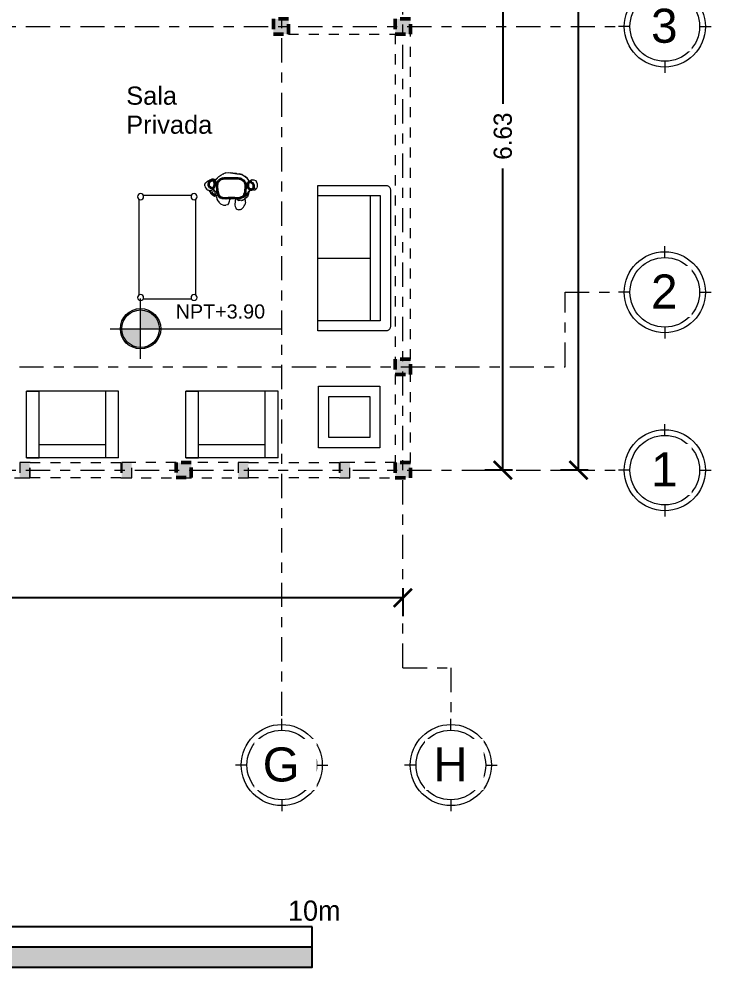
# Model space of a CAD drawing. Header units: millimetres. Extents: x -9559 to 23034, y -7226 to 22400.
# Drawn here: x 331.59 to 338.45, y 34.8 to 44.2 of the extents above; entities that cross this region are included whole.
import ezdxf

# ---------------------------------------------------------------- set-up
doc = ezdxf.new("R2010")
doc.units = ezdxf.units.MM
doc.header["$LTSCALE"] = 0.02
doc.linetypes.add('ACAD_ISO10W100', pattern=[18, 12, -3, 0, -3])
doc.linetypes.add('DASHED2', pattern=[0.375, 0.25, -0.125])
for name, color, linetype, lineweight in [('A-ANNO-DIMS', 251, 'Continuous', 9), ('A-GENM', 255, 'Continuous', 5), ('A-Mueble cocina 2', 255, 'Continuous', 9), ('A-Mueble cocina 4- Habitaciones', 9, 'Continuous', 9), ('G-ANNO-DIMS', 252, 'Continuous', 15), ('G-IMPT', 8, 'Continuous', 9), ('S-GRID', 253, 'ACAD_ISO10W100', 5), ('S-GRID-IDEN', 253, 'Continuous', 9)]:
    doc.layers.add(name, color=color, linetype=linetype, lineweight=lineweight)
doc.layers.add('IH-PLANO BASE', color=250, linetype='DASHED2', lineweight=5, transparency=0.55)
doc.styles.add('Arial_3', font='arial.ttf', dxfattribs={"height": 0.18})
doc.styles.add('Arial_4', font='arial.ttf', dxfattribs={"height": 0.105})
doc.styles.add('Arial_6', font='arial.ttf', dxfattribs={"height": 0.3375})
doc.styles.add('ROMANS', font='', dxfattribs={"width": 0.8})
doc.styles.get("Standard").update_dxf_attribs({"font": 'GOTHIC.TTF'})
doc.styles.get('ROMANS').set_extended_font_data('VNI-Avo')
doc.dimstyles.get("Standard").update_dxf_attribs({"dimtxt": 0.18, "dimasz": 0.18, "dimexe": 0.18, "dimexo": 0.0625, "dimgap": 0.09, "dimtad": 0, "dimzin": 3, "dimdsep": 46, "dimtxsty": 'Standard', "dimblk": 'ARCHTICK', "dimcen": 0.09, "dimadec": 0, "dimazin": 0, "dimtfac": 1, "dimtofl": 0, "dimtmove": 0, "dimatfit": 3, "dimldrblk": 'ARCHTICK', "dimfxl": 1, "dimtolj": 1, "dimtzin": 0, "dimarcsym": 0})

# ---------------------------------------------------------------- blocks, each defined once
blk = doc.blocks.new('Mesa-Café - 0610 x 0610 x 0610 mm-147556-Nivel 2')
at = {"layer": 'A-Mueble cocina 4- Habitaciones'}
for p, q in [((-0.2867, -0.2098), (-0.2867, 0.4002)), ((-0.2867, 0.4002), (0.3233, 0.4002)), ((0.3233, 0.4002), (0.3233, -0.2098)), ((-0.1851, -0.1082), (-0.1851, 0.2986)), ((-0.1851, 0.2986), (0.2217, 0.2986)), ((0.2217, 0.2986), (0.2217, -0.1082)), ((0.2217, -0.1082), (-0.1851, -0.1082)), ((0.3233, -0.2098), (-0.2867, -0.2098))]:
    blk.add_line(p, q, dxfattribs=at)
blk = doc.blocks.new('Silla-Corbu - Silla-Corbu-147546-Nivel 2')
at = {"layer": 'A-Mueble cocina 4- Habitaciones'}
for p, q in [((0.1162, 0.797), (0.1162, 0.1366)), ((0.1162, 0.797), (0.2432, 0.797)), ((0.1162, 0.797), (0.1162, 0.1366)), ((0.1162, 0.797), (1.0306, 0.797)), ((0.2432, 0.797), (0.2432, 0.67)), ((0.2432, 0.797), (0.9036, 0.797)), ((0.2432, 0.797), (0.2432, 0.1366)), ((0.9036, 0.797), (0.9036, 0.67)), ((0.9036, 0.797), (0.9036, 0.1366)), ((1.0306, 0.797), (0.9036, 0.797)), ((1.0306, 0.797), (1.0306, 0.1366)), ((1.0306, 0.797), (1.0306, 0.1366)), ((0.2432, 0.67), (0.9036, 0.67)), ((0.1162, 0.1366), (0.2432, 0.1366)), ((0.1162, 0.1366), (1.0306, 0.1366)), ((1.0306, 0.1366), (0.9036, 0.1366))]:
    blk.add_line(p, q, dxfattribs=at)
blk = doc.blocks.new('Mesa - Cristal y estructura tubular - Mesa - Cristal y estructura tubular-147558-Nivel 2')
at = {"layer": 'A-Mueble cocina 4- Habitaciones'}
for p, q in [((-0.4587, 0.3191), (0.4893, 0.3191)), ((-0.4997, -0.1999), (-0.4997, 0.2781)), ((0.5303, 0.2781), (0.5303, -0.1999)), ((0.4893, -0.2409), (-0.4587, -0.2409))]:
    blk.add_line(p, q, dxfattribs=at)
for centre, start, end in [((-0.4847, 0.3041), 360, 180), ((-0.4847, 0.3041), 180, 360), ((0.5153, 0.3041), 0, 180), ((0.5153, 0.3041), 180, 360), ((-0.4847, -0.2259), 0, 180), ((-0.4847, -0.2259), 180, 0), ((0.5153, -0.2259), 0, 180), ((0.5153, -0.2259), 180, 360)]:
    blk.add_arc(centre, 0.03, start, end, dxfattribs=at)
blk = doc.blocks.new('Female Figure 2 - 01skin_DXF-324356-Nivel 2')
at = {"layer": 'G-IMPT'}
for p, q in [((0.1914, -0.7645), (0.1913, -0.7652)), ((0.1914, -0.7645), (0.1931, -0.7621)), ((0.1939, -0.7612), (0.1931, -0.7621)), ((0.1939, -0.7612), (0.1962, -0.7611)), ((0.1975, -0.7612), (0.1962, -0.7611)), ((0.1987, -0.762), (0.1975, -0.7612)), ((0.1987, -0.762), (0.1981, -0.7616)), ((0.1998, -0.7624), (0.1981, -0.7616)), ((0.1987, -0.7622), (0.199, -0.7625)), ((-0.2264, -0.8685), (-0.2205, -0.8776)), ((-0.2262, -0.8682), (-0.2242, -0.8712)), ((-0.2258, -0.8692), (-0.2237, -0.873)), ((-0.2183, -0.881), (-0.2242, -0.8712)), ((-0.2237, -0.873), (-0.2201, -0.8787)), ((-0.2183, -0.881), (-0.2205, -0.8776)), ((-0.2199, -0.8707), (-0.2202, -0.8697)), ((-0.2199, -0.8707), (-0.2201, -0.8697)), ((-0.2201, -0.8787), (-0.2163, -0.8846)), ((-0.2163, -0.8846), (-0.2116, -0.8943)), ((-0.2085, -0.8842), (-0.2138, -0.8826)), ((-0.2138, -0.8826), (-0.2131, -0.883)), ((-0.2085, -0.8842), (-0.2131, -0.883)), ((-0.2116, -0.8943), (-0.2105, -0.8957)), ((-0.2059, -0.9006), (-0.2105, -0.8957)), ((-0.2071, -0.8838), (-0.2103, -0.8832)), ((-0.2103, -0.8832), (-0.2089, -0.8835)), ((-0.1999, -0.8939), (-0.2067, -0.8911)), ((-0.2067, -0.8911), (-0.2034, -0.8924)), ((-0.2042, -0.8842), (-0.2066, -0.8838)), ((-0.2036, -0.9029), (-0.2059, -0.9006)), ((-0.2036, -0.9029), (-0.1993, -0.9046)), ((-0.1998, -0.9057), (-0.2033, -0.9015)), ((-0.2024, -0.9027), (-0.2033, -0.9015)), ((-0.2024, -0.9027), (-0.2014, -0.9046)), ((-0.201, -0.9045), (-0.2023, -0.9033)), ((-0.2023, -0.9033), (-0.1993, -0.9046)), ((-0.2014, -0.9046), (-0.2004, -0.9067)), ((-0.1998, -0.9057), (-0.201, -0.9045)), ((-0.2004, -0.9067), (-0.1998, -0.9078)), ((-0.1999, -0.8939), (-0.1957, -0.893)), ((-0.1999, -0.8939), (-0.1986, -0.8942)), ((-0.1999, -0.8939), (-0.1949, -0.8956)), ((-0.1954, -0.9125), (-0.1998, -0.9078)), ((-0.1986, -0.8942), (-0.1957, -0.893)), ((-0.194, -0.9132), (-0.1954, -0.9125)), ((-0.1949, -0.8956), (-0.1885, -0.8977)), ((-0.194, -0.9132), (-0.1923, -0.9141)), ((-0.1915, -0.8967), (-0.1926, -0.9017)), ((-0.1915, -0.8967), (-0.1926, -0.9017)), ((-0.1897, -0.915), (-0.1923, -0.9141)), ((-0.1902, -0.8866), (-0.1909, -0.8785)), ((-0.1901, -0.8866), (-0.1909, -0.8785)), ((-0.1858, -0.9171), (-0.1897, -0.915)), ((-0.189, -0.8567), (-0.1847, -0.862)), ((-0.1885, -0.8977), (-0.1847, -0.8991)), ((-0.1871, -0.9161), (-0.1883, -0.915)), ((-0.1847, -0.9181), (-0.1883, -0.915)), ((-0.1881, -0.8988), (-0.186, -0.8997)), ((-0.1881, -0.8988), (-0.1848, -0.9001)), ((-0.1877, -0.898), (-0.1857, -0.9005)), ((-0.1875, -0.8981), (-0.1857, -0.9005)), ((-0.1873, -0.8982), (-0.1857, -0.9005)), ((-0.1864, -0.9167), (-0.1871, -0.9161)), ((-0.187, -0.8993), (-0.186, -0.8997)), ((-0.1866, -0.9002), (-0.1854, -0.9017)), ((-0.1865, -0.9), (-0.1843, -0.9024)), ((-0.1838, -0.9188), (-0.1864, -0.9167)), ((-0.1858, -0.9008), (-0.1843, -0.9024)), ((-0.1847, -0.9181), (-0.1858, -0.9171)), ((-0.1854, -0.9017), (-0.1857, -0.9005)), ((-0.1848, -0.9001), (-0.1814, -0.9021)), ((-0.1825, -0.865), (-0.1847, -0.862)), ((-0.1847, -0.8991), (-0.1811, -0.9009)), ((-0.1838, -0.9188), (-0.1831, -0.9192)), ((-0.1831, -0.9192), (-0.1821, -0.9198)), ((-0.1821, -0.9198), (-0.1812, -0.9202)), ((-0.1784, -0.9061), (-0.1814, -0.9021)), ((-0.1814, -0.9021), (-0.1767, -0.9085)), ((-0.1814, -0.9021), (-0.1791, -0.9049)), ((-0.1812, -0.9202), (-0.1804, -0.9206)), ((-0.1811, -0.9009), (-0.1781, -0.9026)), ((-0.1804, -0.9206), (-0.1762, -0.9224)), ((-0.1794, -0.9059), (-0.1768, -0.9076)), ((-0.1794, -0.9059), (-0.1779, -0.907)), ((-0.1767, -0.9085), (-0.1791, -0.9049)), ((-0.1773, -0.9072), (-0.1786, -0.9066)), ((-0.1786, -0.9066), (-0.1768, -0.9076)), ((-0.1784, -0.9061), (-0.1767, -0.9085)), ((-0.1773, -0.916), (-0.1783, -0.9158)), ((-0.1781, -0.9026), (-0.1752, -0.9045)), ((-0.1779, -0.907), (-0.1761, -0.9094)), ((-0.1773, -0.9072), (-0.1752, -0.9082)), ((-0.1773, -0.916), (-0.1762, -0.9165)), ((-0.1767, -0.9085), (-0.1761, -0.9094)), ((-0.1762, -0.9224), (-0.1729, -0.9234)), ((-0.1752, -0.9045), (-0.1722, -0.907)), ((-0.1725, -0.9099), (-0.1752, -0.9082)), ((-0.1707, -0.924), (-0.1729, -0.9234)), ((-0.1725, -0.9099), (-0.1698, -0.912)), ((-0.1723, -0.8837), (-0.1715, -0.8848)), ((-0.1722, -0.907), (-0.1691, -0.9088)), ((-0.1698, -0.9238), (-0.1707, -0.924)), ((-0.1698, -0.912), (-0.167, -0.9152)), ((-0.1698, -0.9238), (-0.1687, -0.9232)), ((-0.1691, -0.9088), (-0.1667, -0.9108)), ((-0.1687, -0.9224), (-0.1667, -0.9205)), ((-0.1687, -0.9224), (-0.1681, -0.9214)), ((-0.1687, -0.9232), (-0.1681, -0.9214)), ((-0.1659, -0.9102), (-0.1671, -0.9091)), ((-0.1634, -0.9127), (-0.1671, -0.9091)), ((-0.167, -0.9152), (-0.1666, -0.9179)), ((-0.1648, -0.9117), (-0.1667, -0.9108)), ((-0.1667, -0.9205), (-0.1666, -0.9179)), ((-0.1624, -0.9132), (-0.1659, -0.9102)), ((-0.1649, -0.9112), (-0.1659, -0.9102)), ((-0.1659, -0.9102), (-0.1634, -0.9127)), ((-0.1624, -0.9132), (-0.1649, -0.9112)), ((-0.1613, -0.914), (-0.1649, -0.9112)), ((-0.1649, -0.9112), (-0.1634, -0.9125)), ((-0.1634, -0.9127), (-0.1648, -0.9117)), ((-0.1613, -0.914), (-0.1634, -0.9125)), ((-0.1634, -0.9125), (-0.1619, -0.9139)), ((-0.1634, -0.9125), (-0.16, -0.9146)), ((-0.1624, -0.9132), (-0.1634, -0.9127)), ((-0.1589, -0.9136), (-0.1634, -0.9127)), ((-0.1597, -0.9136), (-0.1634, -0.9127)), ((-0.1624, -0.9132), (-0.1613, -0.914)), ((-0.1619, -0.9139), (-0.16, -0.9159)), ((-0.1613, -0.914), (-0.16, -0.9146)), ((-0.16, -0.9159), (-0.1583, -0.9175)), ((-0.1589, -0.9136), (-0.1597, -0.9136)), ((-0.1583, -0.9175), (-0.1566, -0.9189)), ((-0.155, -0.92), (-0.1566, -0.9189)), ((-0.153, -0.9151), (-0.1555, -0.9179)), ((-0.1555, -0.9179), (-0.1554, -0.9177)), ((-0.1535, -0.9151), (-0.1526, -0.9148)), ((-0.1535, -0.9151), (-0.1526, -0.9148)), ((-0.1484, -0.9211), (-0.1512, -0.9214)), ((-0.1484, -0.9211), (-0.1507, -0.9213)), ((-0.1473, -0.9061), (-0.1456, -0.9077)), ((-0.1447, -0.9201), (-0.1453, -0.9204)), ((-0.1416, -0.9183), (-0.1447, -0.9201))]:
    blk.add_line(p, q, dxfattribs=at)
blk = doc.blocks.new('Female Figure 2 - Female Figure 2-324639-Nivel 2')
at = {"layer": 'A-GENM', "lineweight": 35}
for p, q in [((-0.0774, 0.0939), (-0.0694, 0.0952)), ((-0.0694, 0.0952), (-0.0517, 0.0976)), ((-0.0517, 0.0976), (-0.0367, 0.0969)), ((-0.0367, 0.0969), (-0.0274, 0.0968)), ((-0.0274, 0.0968), (-0.0185, 0.0977)), ((-0.0185, 0.0977), (-0.006, 0.097)), ((-0.006, 0.097), (0.0061, 0.0965)), ((0.0061, 0.0965), (0.0095, 0.0953)), ((0.0095, 0.0953), (0.0132, 0.0956)), ((0.0132, 0.0956), (0.0258, 0.0955)), ((0.0258, 0.0955), (0.0428, 0.0969)), ((0.0428, 0.0969), (0.0452, 0.0971)), ((0.0452, 0.0971), (0.0477, 0.0971)), ((0.0477, 0.0971), (0.0677, 0.097)), ((0.0677, 0.097), (0.0712, 0.0963)), ((0.0712, 0.0963), (0.0893, 0.0931)), ((-0.2154, 0.0311), (-0.2152, 0.0381)), ((-0.2142, 0.0255), (-0.2154, 0.0311)), ((-0.2152, 0.0381), (-0.2145, 0.0429)), ((-0.2145, 0.0429), (-0.2127, 0.0477)), ((-0.2136, 0.0206), (-0.2142, 0.0255)), ((-0.2122, 0.0162), (-0.2136, 0.0206)), ((-0.2127, 0.0477), (-0.2107, 0.0547)), ((-0.2102, 0.0121), (-0.2122, 0.0162)), ((-0.2107, 0.0547), (-0.2068, 0.061)), ((-0.208, 0.0097), (-0.2102, 0.0121)), ((-0.2054, 0.0055), (-0.208, 0.0097)), ((-0.2068, 0.061), (-0.2034, 0.0658)), ((-0.2021, 0.0016), (-0.2054, 0.0055)), ((-0.2034, 0.0658), (-0.1972, 0.0708)), ((-0.2004, 0.0003), (-0.2021, 0.0016)), ((-0.1988, -0.0003), (-0.2004, 0.0003)), ((-0.1972, 0.0708), (-0.1933, 0.0741)), ((-0.1933, 0.0741), (-0.1898, 0.0754)), ((-0.1898, 0.0754), (-0.1819, 0.0776)), ((-0.1817, 0.0775), (-0.1721, 0.0761)), ((-0.168, 0.0053), (-0.1731, -0.0017)), ((-0.1721, 0.0761), (-0.17, 0.0748)), ((-0.17, 0.0748), (-0.1644, 0.0665)), ((-0.1619, 0.0174), (-0.1679, 0.0055)), ((-0.1644, 0.0665), (-0.1625, 0.065)), ((-0.1625, 0.065), (-0.162, 0.0639)), ((-0.162, 0.0639), (-0.1618, 0.0602)), ((-0.1591, 0.0282), (-0.1619, 0.0174)), ((-0.1618, 0.0602), (-0.1585, 0.0491)), ((-0.1585, 0.0326), (-0.1591, 0.0282)), ((-0.1585, 0.0491), (-0.1584, 0.0384)), ((-0.1584, 0.0384), (-0.1585, 0.0326)), ((-0.1327, 0.0082), (-0.1324, 0.0134)), ((-0.1324, 0.0029), (-0.1327, 0.0082)), ((-0.1326, 0.0285), (-0.1306, 0.0403)), ((-0.1324, 0.0134), (-0.1326, 0.0285)), ((-0.1302, -0.0165), (-0.1324, 0.0029)), ((-0.1306, 0.0403), (-0.1292, 0.0455)), ((-0.1292, 0.0455), (-0.1276, 0.0495)), ((-0.1276, 0.0495), (-0.1238, 0.0603)), ((-0.1238, 0.0603), (-0.1154, 0.0723)), ((-0.1154, 0.0723), (-0.1142, 0.0739)), ((-0.1142, 0.0739), (-0.1129, 0.0747)), ((-0.1129, 0.0747), (-0.1071, 0.0793)), ((-0.1071, 0.0793), (-0.0992, 0.085)), ((-0.0992, 0.085), (-0.0829, 0.0913)), ((-0.0829, 0.0913), (-0.0774, 0.0939)), ((0.0893, 0.0931), (0.0914, 0.0929)), ((0.0914, 0.0929), (0.0943, 0.0918)), ((0.0943, 0.0918), (0.1124, 0.0844)), ((0.1124, 0.0844), (0.1223, 0.0771)), ((0.1223, 0.0771), (0.1296, 0.0728)), ((0.1296, 0.0728), (0.1363, 0.0637)), ((0.1363, 0.0637), (0.1404, 0.0588)), ((0.1404, 0.0588), (0.1423, 0.0532)), ((0.1423, 0.0532), (0.1463, 0.0424)), ((0.1463, 0.0424), (0.1488, 0.0292)), ((0.149, 0.0041), (0.148, -0.0066)), ((0.1488, 0.0292), (0.1495, 0.0243)), ((0.1495, 0.0243), (0.149, 0.0176)), ((0.149, 0.0176), (0.149, 0.0041)), ((0.1733, 0.0251), (0.1734, 0.0267)), ((0.1737, 0.0234), (0.1733, 0.0251)), ((0.1734, 0.0267), (0.1742, 0.04)), ((0.1746, 0.0111), (0.1737, 0.0234)), ((0.1742, 0.04), (0.1766, 0.0507)), ((0.1759, 0.0035), (0.1746, 0.0111)), ((0.1779, -0.0009), (0.1759, 0.0035)), ((0.1766, 0.0507), (0.1783, 0.0534)), ((0.1783, 0.0534), (0.1819, 0.0556)), ((0.1819, 0.0556), (0.1867, 0.0608)), ((0.1867, 0.0608), (0.1899, 0.0611)), ((0.1899, 0.0611), (0.1983, 0.061)), ((0.1983, 0.061), (0.2093, 0.0555)), ((0.2093, 0.0555), (0.2099, 0.0552)), ((0.2099, 0.0552), (0.2103, 0.0548)), ((0.2103, 0.0548), (0.2136, 0.0514)), ((0.2136, 0.0514), (0.2194, 0.0453)), ((0.2194, 0.0453), (0.2248, 0.0355)), ((0.2271, 0.0015), (0.2246, -0.0044)), ((0.2248, 0.0355), (0.2258, 0.0336)), ((0.2258, 0.0336), (0.2262, 0.0316)), ((0.2262, 0.0316), (0.2289, 0.0222)), ((0.2286, 0.0087), (0.2271, 0.0015)), ((0.2293, 0.0112), (0.2286, 0.0087)), ((0.2289, 0.0222), (0.2294, 0.014)), ((0.2294, 0.014), (0.2293, 0.0112)), ((-0.1952, -0.0035), (-0.1988, -0.0003)), ((-0.193, -0.0044), (-0.1952, -0.0035)), ((-0.188, -0.006), (-0.193, -0.0044)), ((-0.1874, -0.0064), (-0.188, -0.006)), ((-0.1863, -0.0065), (-0.1874, -0.0064)), ((-0.1795, -0.0062), (-0.1863, -0.0065)), ((-0.1747, -0.0034), (-0.1795, -0.0062)), ((-0.1731, -0.0017), (-0.1747, -0.0034)), ((-0.1291, -0.0246), (-0.1302, -0.0165)), ((-0.1267, -0.0378), (-0.1291, -0.0246)), ((-0.1258, -0.0433), (-0.1267, -0.0378)), ((-0.1234, -0.0537), (-0.1258, -0.0433)), ((-0.1191, -0.0691), (-0.1234, -0.0537)), ((-0.1144, -0.0754), (-0.1191, -0.0691)), ((-0.1047, -0.0907), (-0.1144, -0.0754)), ((-0.0817, -0.1017), (-0.1047, -0.0907)), ((0.1194, -0.0921), (0.1001, -0.1001)), ((0.1286, -0.0795), (0.1194, -0.0921)), ((0.1358, -0.0706), (0.1286, -0.0795)), ((0.1436, -0.0457), (0.1358, -0.0706)), ((0.1439, -0.0446), (0.1436, -0.0457)), ((0.144, -0.044), (0.1439, -0.0446)), ((0.1441, -0.0429), (0.144, -0.044)), ((0.1466, -0.0201), (0.1441, -0.0429)), ((0.148, -0.0066), (0.1466, -0.0201)), ((0.1822, -0.006), (0.1779, -0.0009)), ((0.1861, -0.0103), (0.1822, -0.006)), ((0.1898, -0.0118), (0.1861, -0.0103)), ((0.1998, -0.0175), (0.1898, -0.0118)), ((0.2028, -0.0181), (0.1998, -0.0175)), ((0.2081, -0.0195), (0.2028, -0.0181)), ((0.2098, -0.02), (0.2081, -0.0195)), ((0.2113, -0.02), (0.2098, -0.02)), ((0.2129, -0.0194), (0.2113, -0.02)), ((0.2133, -0.0175), (0.2129, -0.0194)), ((0.2151, -0.0169), (0.2133, -0.0175)), ((0.2167, -0.0157), (0.2151, -0.0169)), ((0.2186, -0.0127), (0.2167, -0.0157)), ((0.2216, -0.0084), (0.2186, -0.0127)), ((0.2232, -0.0067), (0.2216, -0.0084)), ((0.2246, -0.0044), (0.2232, -0.0067)), ((-0.0789, -0.1032), (-0.0817, -0.1017)), ((-0.0752, -0.1037), (-0.0789, -0.1032)), ((-0.0474, -0.105), (-0.0752, -0.1037)), ((-0.0236, -0.1029), (-0.0474, -0.105)), ((-0.017, -0.103), (-0.0236, -0.1029)), ((-0.0101, -0.1027), (-0.017, -0.103)), ((0.0098, -0.1015), (-0.0101, -0.1027)), ((0.0283, -0.1027), (0.0098, -0.1015)), ((0.0355, -0.1029), (0.0283, -0.1027)), ((0.0429, -0.103), (0.0355, -0.1029)), ((0.0637, -0.1049), (0.0429, -0.103)), ((0.0867, -0.1041), (0.0637, -0.1049)), ((0.0938, -0.1031), (0.0867, -0.1041)), ((0.1001, -0.1001), (0.0938, -0.1031))]:
    blk.add_line(p, q, dxfattribs=at)
at = {"layer": 'G-IMPT'}
for p, q in [((-0.1477, 0.0817), (-0.1321, 0.0973)), ((-0.1469, 0.0783), (-0.1297, 0.0969)), ((-0.1447, 0.0806), (-0.1297, 0.0969)), ((-0.1151, 0.1122), (-0.1321, 0.0973)), ((-0.1151, 0.1122), (-0.0954, 0.1258)), ((-0.0954, 0.1258), (-0.0905, 0.1284)), ((-0.0703, 0.1385), (-0.0905, 0.1284)), ((-0.0694, 0.0952), (-0.0774, 0.0939)), ((-0.0464, 0.1475), (-0.0703, 0.1385)), ((-0.0517, 0.0976), (-0.0694, 0.0952)), ((-0.0692, 0.1393), (-0.0676, 0.1395)), ((-0.0367, 0.0969), (-0.0517, 0.0976)), ((-0.0464, 0.1475), (-0.0229, 0.1519)), ((-0.0367, 0.0969), (-0.0274, 0.0968)), ((-0.0274, 0.0968), (-0.0185, 0.0977)), ((-0.0229, 0.1519), (-0.0012, 0.1493)), ((-0.006, 0.097), (-0.0185, 0.0977)), ((0.0061, 0.0965), (-0.006, 0.097)), ((0.0212, 0.1455), (-0.0017, 0.1486)), ((-0.0017, 0.1486), (0.0217, 0.1444)), ((0.0217, 0.1444), (-0.0012, 0.1493)), ((0.0095, 0.0953), (0.0061, 0.0965)), ((0.0132, 0.0956), (0.0095, 0.0953)), ((0.0258, 0.0955), (0.0132, 0.0956)), ((0.0429, 0.143), (0.0212, 0.1455)), ((0.0428, 0.0969), (0.0258, 0.0955)), ((0.0417, 0.1415), (0.0274, 0.1429)), ((0.0436, 0.142), (0.0304, 0.1429)), ((0.061, 0.1405), (0.0417, 0.1415)), ((0.0428, 0.0969), (0.0452, 0.0971)), ((0.0607, 0.1419), (0.0429, 0.143)), ((0.0436, 0.142), (0.0623, 0.1413)), ((0.0452, 0.0971), (0.0477, 0.0971)), ((0.0677, 0.097), (0.0477, 0.0971)), ((0.0607, 0.1419), (0.0861, 0.1386)), ((0.061, 0.1405), (0.0903, 0.1365)), ((0.0623, 0.1413), (0.0888, 0.138)), ((0.0677, 0.097), (0.0712, 0.0963)), ((0.0712, 0.0963), (0.0893, 0.0931)), ((0.1144, 0.1311), (0.0861, 0.1386)), ((0.0888, 0.138), (0.1186, 0.1296)), ((0.1237, 0.1266), (0.0903, 0.1365)), ((0.1237, 0.1266), (0.1144, 0.1311)), ((0.1237, 0.1266), (0.1186, 0.1296)), ((0.1186, 0.1296), (0.1495, 0.1103)), ((0.1186, 0.1296), (0.1451, 0.1139)), ((0.1237, 0.1266), (0.1413, 0.1165)), ((0.1495, 0.1103), (0.1413, 0.1165)), ((0.1669, 0.0925), (0.1451, 0.1139)), ((0.1657, 0.0955), (0.1451, 0.1139)), ((0.1495, 0.1103), (0.1451, 0.1139)), ((0.1495, 0.1103), (0.1632, 0.0979)), ((0.1806, 0.0737), (0.1632, 0.0979)), ((0.1817, 0.0718), (0.1657, 0.0955)), ((-0.2546, 0.0199), (-0.2535, 0.0353)), ((-0.2546, 0.0199), (-0.2502, 0.0057)), ((-0.2535, 0.0353), (-0.246, 0.05)), ((-0.2502, 0.0057), (-0.242, -0.0067)), ((-0.2311, 0.0642), (-0.246, 0.05)), ((-0.2311, 0.0642), (-0.2154, 0.071)), ((-0.2189, 0.0696), (-0.2311, 0.0642)), ((-0.2311, 0.0642), (-0.2261, 0.0664)), ((-0.2216, 0.0687), (-0.2261, 0.0664)), ((-0.2216, 0.0687), (-0.2191, 0.0701)), ((-0.2191, 0.0701), (-0.2152, 0.0722)), ((-0.2156, 0.0321), (-0.2152, 0.0436)), ((-0.2154, 0.0311), (-0.2156, 0.0321)), ((-0.2154, 0.0325), (-0.2152, 0.0436)), ((-0.2154, 0.0311), (-0.2152, 0.0381)), ((-0.2154, 0.0311), (-0.2142, 0.0255)), ((-0.2152, 0.0722), (-0.2038, 0.0785)), ((-0.2152, 0.0381), (-0.2145, 0.0429)), ((-0.2127, 0.0477), (-0.2145, 0.0429)), ((-0.2142, 0.0255), (-0.2136, 0.0206)), ((-0.2122, 0.0162), (-0.2136, 0.0206)), ((-0.2107, 0.0547), (-0.2127, 0.0477)), ((-0.2122, 0.0162), (-0.2102, 0.0121)), ((-0.2068, 0.061), (-0.2107, 0.0547)), ((-0.2102, 0.0121), (-0.208, 0.0097)), ((-0.2098, 0.0746), (-0.1909, 0.0844)), ((-0.2098, 0.0746), (-0.2039, 0.0778)), ((-0.208, 0.0097), (-0.2054, 0.0055)), ((-0.2068, 0.061), (-0.2034, 0.0658)), ((-0.2065, 0.0166), (-0.2002, 0.0123)), ((-0.2021, 0.0016), (-0.2054, 0.0055)), ((-0.1909, 0.0844), (-0.2039, 0.0778)), ((-0.2038, 0.0785), (-0.1979, 0.0812)), ((-0.1972, 0.0708), (-0.2034, 0.0658)), ((-0.2004, 0.0003), (-0.2021, 0.0016)), ((-0.2004, 0.0003), (-0.1988, -0.0003)), ((-0.1931, 0.01), (-0.2002, 0.0123)), ((-0.1979, 0.0812), (-0.1909, 0.0844)), ((-0.1933, 0.0741), (-0.1972, 0.0708)), ((-0.1931, 0.01), (-0.1947, 0.0104)), ((-0.1898, 0.0754), (-0.1933, 0.0741)), ((-0.1913, 0.0101), (-0.1931, 0.01)), ((-0.1909, 0.0844), (-0.1843, 0.0867)), ((-0.1898, 0.0754), (-0.1819, 0.0776)), ((-0.1703, 0.0876), (-0.1843, 0.0867)), ((-0.1817, 0.0775), (-0.1721, 0.0761)), ((-0.1731, -0.0017), (-0.168, 0.0053)), ((-0.17, 0.0748), (-0.1721, 0.0761)), ((-0.1591, 0.0825), (-0.1703, 0.0876)), ((-0.1703, 0.0876), (-0.1651, 0.0853)), ((-0.1703, 0.0876), (-0.1544, 0.0801)), ((-0.1644, 0.0665), (-0.17, 0.0748)), ((-0.1692, -0.0097), (-0.1647, 0.002)), ((-0.1515, 0.0287), (-0.1686, 0.0068)), ((-0.1592, 0.018), (-0.1686, 0.0068)), ((-0.1577, 0.0187), (-0.1679, 0.0054)), ((-0.1619, 0.0174), (-0.1679, 0.0055)), ((-0.1636, 0.0159), (-0.1679, 0.0054)), ((-0.1651, 0.0853), (-0.1544, 0.0801)), ((-0.1648, 0.0095), (-0.1647, 0.002)), ((-0.1625, 0.065), (-0.1644, 0.0665)), ((-0.162, 0.0639), (-0.1625, 0.065)), ((-0.1618, 0.0602), (-0.162, 0.0639)), ((-0.1619, 0.0174), (-0.1591, 0.0282)), ((-0.1618, 0.0602), (-0.1585, 0.0491)), ((-0.1515, 0.0287), (-0.1592, 0.018)), ((-0.1591, 0.0825), (-0.1544, 0.0801)), ((-0.1579, 0.0363), (-0.1591, 0.0282)), ((-0.1591, 0.0282), (-0.1585, 0.0326)), ((-0.1585, 0.0491), (-0.1584, 0.0384)), ((-0.1584, 0.0384), (-0.1585, 0.0326)), ((-0.1579, 0.0363), (-0.1582, 0.0353)), ((-0.1515, 0.0287), (-0.1577, 0.0187)), ((-0.1478, 0.0693), (-0.1544, 0.0801)), ((-0.1477, 0.0817), (-0.1523, 0.0766)), ((-0.1515, 0.0287), (-0.1489, 0.0335)), ((-0.1504, 0.0734), (-0.1469, 0.0783)), ((-0.1447, 0.0806), (-0.1502, 0.0732)), ((-0.1489, 0.0335), (-0.1456, 0.0555)), ((-0.1489, 0.0335), (-0.1442, 0.0494)), ((-0.1489, 0.0335), (-0.147, 0.0414)), ((-0.1459, 0.0636), (-0.1478, 0.0693)), ((-0.147, 0.0414), (-0.1456, 0.0555)), ((-0.1459, 0.0636), (-0.1442, 0.0494)), ((-0.1324, 0.0134), (-0.1327, 0.0082)), ((-0.1327, 0.0082), (-0.1324, 0.0029)), ((-0.1306, 0.0403), (-0.1326, 0.0285)), ((-0.1324, 0.0134), (-0.1326, 0.0285)), ((-0.1302, -0.0165), (-0.1324, 0.0029)), ((-0.1292, 0.0455), (-0.1306, 0.0403)), ((-0.1276, 0.0495), (-0.1292, 0.0455)), ((-0.1276, 0.0495), (-0.1238, 0.0603)), ((-0.1154, 0.0723), (-0.1238, 0.0603)), ((-0.1142, 0.0739), (-0.1154, 0.0723)), ((-0.1142, 0.0739), (-0.1129, 0.0747)), ((-0.1071, 0.0793), (-0.1129, 0.0747)), ((-0.0992, 0.085), (-0.1071, 0.0793)), ((-0.0829, 0.0913), (-0.0992, 0.085)), ((-0.0774, 0.0939), (-0.0829, 0.0913)), ((0.0893, 0.0931), (0.0914, 0.0929)), ((0.0914, 0.0929), (0.0943, 0.0918)), ((0.0943, 0.0918), (0.1124, 0.0844)), ((0.1223, 0.0771), (0.1124, 0.0844)), ((0.1296, 0.0728), (0.1223, 0.0771)), ((0.1363, 0.0637), (0.1296, 0.0728)), ((0.1363, 0.0637), (0.1404, 0.0588)), ((0.1423, 0.0532), (0.1404, 0.0588)), ((0.1463, 0.0424), (0.1423, 0.0532)), ((0.1463, 0.0424), (0.1488, 0.0292)), ((0.149, 0.0041), (0.148, -0.0066)), ((0.1488, 0.0292), (0.1495, 0.0243)), ((0.149, 0.0176), (0.1495, 0.0243)), ((0.149, 0.0041), (0.149, 0.0176)), ((0.1608, 0.0318), (0.1635, 0.0447)), ((0.1615, 0.0186), (0.1608, 0.0318)), ((0.1655, 0.0066), (0.1615, 0.0186)), ((0.1635, 0.0447), (0.1706, 0.0554)), ((0.1655, 0.0066), (0.1729, -0.004)), ((0.1808, 0.0696), (0.1669, 0.0925)), ((0.1824, 0.061), (0.1706, 0.0554)), ((0.1734, 0.0267), (0.1733, 0.0251)), ((0.1733, 0.0251), (0.1737, 0.0234)), ((0.1742, 0.04), (0.1734, 0.0267)), ((0.1737, 0.0234), (0.1746, 0.0111)), ((0.1766, 0.0507), (0.1742, 0.04)), ((0.1746, 0.0111), (0.1759, 0.0035)), ((0.1759, 0.0035), (0.1779, -0.0009)), ((0.1783, 0.0534), (0.1766, 0.0507)), ((0.1819, 0.0556), (0.1783, 0.0534)), ((0.1854, 0.0617), (0.1806, 0.0737)), ((0.1837, 0.0612), (0.1808, 0.0696)), ((0.1854, 0.0616), (0.1817, 0.0718)), ((0.1819, 0.0556), (0.1867, 0.0608)), ((0.1824, 0.061), (0.185, 0.0613)), ((0.1985, 0.0611), (0.185, 0.0613)), ((0.1882, 0.0637), (0.1865, 0.0612)), ((0.1867, 0.0608), (0.1899, 0.0611)), ((0.2008, 0.0742), (0.1882, 0.0637)), ((0.1983, 0.061), (0.1899, 0.0611)), ((0.2093, 0.0555), (0.1983, 0.061)), ((0.2101, 0.0552), (0.1985, 0.0611)), ((0.2008, 0.0742), (0.2161, 0.0793)), ((0.2093, 0.0555), (0.2099, 0.0552)), ((0.2099, 0.0552), (0.2103, 0.0548)), ((0.2101, 0.0552), (0.2122, 0.0535)), ((0.2136, 0.0514), (0.2103, 0.0548)), ((0.2176, 0.0487), (0.2122, 0.0535)), ((0.2194, 0.0453), (0.2136, 0.0514)), ((0.2176, 0.0487), (0.216, 0.0494)), ((0.2161, 0.0793), (0.2326, 0.0787)), ((0.2194, 0.0453), (0.2248, 0.0355)), ((0.2246, -0.0044), (0.2271, 0.0015)), ((0.2258, 0.0336), (0.2248, 0.0355)), ((0.2258, 0.0336), (0.2262, 0.0316)), ((0.2262, 0.0316), (0.2289, 0.0222)), ((0.2286, 0.0087), (0.2271, 0.0015)), ((0.2286, 0.0087), (0.2293, 0.0112)), ((0.2294, 0.014), (0.2289, 0.0222)), ((0.2293, 0.0112), (0.2294, 0.014)), ((0.2326, 0.0787), (0.2479, 0.0722)), ((0.2357, -0.0056), (0.2428, 0.0013)), ((0.2428, 0.0013), (0.2396, -0.0033)), ((0.2479, 0.0722), (0.2591, 0.0604)), ((0.2643, 0.0449), (0.2591, 0.0604)), ((0.2638, 0.013), (0.2598, -0.001)), ((0.2653, 0.0286), (0.2638, 0.013)), ((0.2643, 0.0449), (0.2653, 0.0286)), ((-0.242, -0.0067), (-0.2317, -0.0164)), ((-0.2317, -0.0164), (-0.2398, -0.0087)), ((-0.2308, -0.0179), (-0.2398, -0.0087)), ((-0.2308, -0.0179), (-0.2212, -0.024)), ((-0.2113, -0.0271), (-0.2212, -0.024)), ((-0.2008, -0.0279), (-0.2113, -0.0271)), ((-0.2078, -0.0274), (-0.2046, -0.0281)), ((-0.1978, -0.0282), (-0.2046, -0.0281)), ((-0.2008, -0.0279), (-0.1902, -0.0262)), ((-0.1952, -0.0035), (-0.1988, -0.0003)), ((-0.1959, -0.0272), (-0.1978, -0.0282)), ((-0.1952, -0.0035), (-0.193, -0.0044)), ((-0.193, -0.0044), (-0.188, -0.006)), ((-0.1902, -0.0262), (-0.1807, -0.0215)), ((-0.188, -0.006), (-0.1874, -0.0064)), ((-0.1874, -0.0064), (-0.1863, -0.0065)), ((-0.1863, -0.0065), (-0.1795, -0.0062)), ((-0.1769, -0.0181), (-0.1807, -0.0215)), ((-0.1795, -0.0062), (-0.1747, -0.0034)), ((-0.1692, -0.0097), (-0.1769, -0.0181)), ((-0.1747, -0.0034), (-0.1731, -0.0017)), ((-0.1705, -0.011), (-0.1666, -0.037)), ((-0.1662, -0.0108), (-0.1681, -0.0067)), ((-0.1601, -0.0295), (-0.1677, -0.0057)), ((-0.1661, -0.0108), (-0.1677, -0.0075)), ((-0.1601, -0.0295), (-0.1283, -0.0616)), ((-0.1444, -0.0699), (-0.157, -0.0535)), ((-0.1546, -0.0308), (-0.156, -0.0266)), ((-0.1559, -0.0322), (-0.1553, -0.0331)), ((-0.1546, -0.0308), (-0.1236, -0.0594)), ((-0.1539, -0.0356), (-0.1545, -0.0344)), ((-0.1147, -0.085), (-0.1444, -0.0699)), ((-0.138, -0.0909), (-0.1413, -0.0774)), ((-0.138, -0.0909), (-0.1319, -0.1167)), ((-0.1291, -0.0246), (-0.1302, -0.0165)), ((-0.1267, -0.0378), (-0.1291, -0.0246)), ((-0.1283, -0.0616), (-0.1204, -0.0662)), ((-0.1258, -0.0433), (-0.1267, -0.0378)), ((-0.1234, -0.0537), (-0.1258, -0.0433)), ((-0.1236, -0.0594), (-0.1214, -0.0607)), ((-0.1234, -0.0537), (-0.1191, -0.0691)), ((-0.1191, -0.0691), (-0.1144, -0.0754)), ((-0.1069, -0.0872), (-0.1147, -0.085)), ((-0.1144, -0.0754), (-0.1047, -0.0907)), ((-0.1047, -0.0907), (-0.0817, -0.1017)), ((0.1194, -0.0921), (0.1001, -0.1001)), ((0.136, -0.0902), (0.1082, -0.0987)), ((0.1326, -0.0892), (0.1165, -0.0932)), ((0.1286, -0.0795), (0.1194, -0.0921)), ((0.1331, -0.0884), (0.1194, -0.0921)), ((0.1249, -0.0946), (0.1481, -0.0827)), ((0.1286, -0.0795), (0.1358, -0.0706)), ((0.157, -0.0731), (0.1326, -0.0892)), ((0.1331, -0.0884), (0.1565, -0.0725)), ((0.1358, -0.0706), (0.1436, -0.0457)), ((0.136, -0.0902), (0.1615, -0.0725)), ((0.1436, -0.0457), (0.1439, -0.0446)), ((0.1439, -0.0446), (0.144, -0.044)), ((0.144, -0.044), (0.1441, -0.0429)), ((0.1531, -0.0491), (0.144, -0.0533)), ((0.1441, -0.0429), (0.1466, -0.0201)), ((0.1697, -0.0884), (0.1452, -0.1064)), ((0.148, -0.0066), (0.1466, -0.0201)), ((0.1481, -0.0827), (0.1499, -0.081)), ((0.1499, -0.081), (0.1511, -0.0797)), ((0.1546, -0.073), (0.171, -0.0534)), ((0.1565, -0.0725), (0.1745, -0.0505)), ((0.157, -0.0731), (0.1606, -0.0686)), ((0.1607, -0.0686), (0.1615, -0.0676)), ((0.1615, -0.0725), (0.1807, -0.0492)), ((0.1652, -0.0639), (0.1808, -0.0342)), ((0.1652, -0.0639), (0.1743, -0.0481)), ((0.1779, -0.0594), (0.1697, -0.0884)), ((0.1841, -0.0127), (0.1729, -0.004)), ((0.1743, -0.052), (0.1834, -0.0317)), ((0.1745, -0.0505), (0.1841, -0.0291)), ((0.1761, -0.0447), (0.1808, -0.0342)), ((0.1779, -0.0009), (0.1822, -0.006)), ((0.1779, -0.0594), (0.1807, -0.0492)), ((0.1807, -0.0492), (0.19, -0.0279)), ((0.1861, -0.0103), (0.1822, -0.006)), ((0.1834, -0.0083), (0.1898, -0.0118)), ((0.1834, -0.0083), (0.1861, -0.0103)), ((0.188, -0.0145), (0.1834, -0.0317)), ((0.1841, -0.0127), (0.2081, -0.0195)), ((0.1841, -0.0127), (0.1924, -0.0166)), ((0.1841, -0.0127), (0.199, -0.0171)), ((0.1846, -0.0269), (0.1841, -0.0291)), ((0.1898, -0.0118), (0.1861, -0.0103)), ((0.1898, -0.0118), (0.1998, -0.0175)), ((0.192, -0.0164), (0.19, -0.0279)), ((0.199, -0.0171), (0.1924, -0.0166)), ((0.1924, -0.0166), (0.2019, -0.0184)), ((0.1924, -0.0166), (0.1978, -0.0173)), ((0.2098, -0.02), (0.1978, -0.0173)), ((0.199, -0.0171), (0.1998, -0.0175)), ((0.2028, -0.0181), (0.1998, -0.0175)), ((0.2019, -0.0184), (0.2106, -0.0179)), ((0.2081, -0.0195), (0.2028, -0.0181)), ((0.2079, -0.0177), (0.214, -0.0158)), ((0.2098, -0.02), (0.2081, -0.0195)), ((0.2098, -0.02), (0.2113, -0.02)), ((0.2106, -0.0179), (0.214, -0.0158)), ((0.2113, -0.02), (0.2129, -0.0194)), ((0.2133, -0.0175), (0.2129, -0.0194)), ((0.2133, -0.0175), (0.2151, -0.0169)), ((0.2136, -0.0192), (0.2218, -0.0182)), ((0.2151, -0.0169), (0.2167, -0.0157)), ((0.2184, -0.0201), (0.216, -0.019)), ((0.219, -0.0122), (0.2167, -0.0157)), ((0.2167, -0.0157), (0.2186, -0.0127)), ((0.2326, -0.0222), (0.2184, -0.0201)), ((0.2216, -0.0084), (0.2186, -0.0127)), ((0.2232, -0.0067), (0.2216, -0.0084)), ((0.2291, -0.0146), (0.2218, -0.0182)), ((0.2232, -0.0067), (0.2246, -0.0044)), ((0.2352, -0.0087), (0.2291, -0.0146)), ((0.2326, -0.0222), (0.2442, -0.0196)), ((0.2396, -0.0033), (0.2352, -0.0087)), ((0.2532, -0.0123), (0.2442, -0.0196)), ((0.2598, -0.001), (0.2532, -0.0123)), ((-0.1204, -0.1312), (-0.1319, -0.1167)), ((-0.1151, -0.1389), (-0.1204, -0.1312)), ((-0.119, -0.1332), (-0.1162, -0.1406)), ((-0.118, -0.1347), (-0.1162, -0.1406)), ((-0.1178, -0.1352), (-0.1162, -0.1406)), ((-0.1162, -0.1406), (-0.0987, -0.1572)), ((-0.1161, -0.135), (-0.1151, -0.1389)), ((-0.0987, -0.1572), (-0.0692, -0.1715)), ((-0.0817, -0.1017), (-0.0789, -0.1032)), ((-0.0789, -0.1032), (-0.0752, -0.1037)), ((-0.0474, -0.105), (-0.0752, -0.1037)), ((-0.0692, -0.1715), (-0.0469, -0.1703)), ((-0.0236, -0.1029), (-0.0474, -0.105)), ((-0.03, -0.1684), (-0.0469, -0.1703)), ((-0.021, -0.1559), (-0.03, -0.1684)), ((-0.0274, -0.1033), (-0.0059, -0.1056)), ((-0.0236, -0.1029), (-0.017, -0.103)), ((-0.0204, -0.1505), (-0.0235, -0.1592)), ((-0.0235, -0.1592), (-0.0168, -0.1518)), ((-0.017, -0.103), (-0.0101, -0.1027)), ((-0.0168, -0.1518), (-0.0122, -0.1433)), ((-0.0122, -0.1433), (-0.01, -0.1324)), ((-0.0104, -0.1029), (0.0192, -0.1047)), ((-0.0101, -0.1027), (0.0098, -0.1015)), ((0.0104, -0.1019), (-0.0101, -0.1027)), ((-0.01, -0.1324), (-0.0084, -0.1194)), ((-0.0084, -0.1194), (-0.0099, -0.1052)), ((-0.0092, -0.1053), (-0.0088, -0.1106)), ((-0.0088, -0.1106), (-0.0084, -0.1194)), ((-0.0079, -0.1054), (-0.0084, -0.1194)), ((0.0166, -0.1069), (-0.0059, -0.1056)), ((0.0098, -0.1015), (0.0283, -0.1027)), ((0.0104, -0.1019), (0.0283, -0.1027)), ((0.0166, -0.1069), (0.043, -0.1055)), ((0.0192, -0.1047), (0.0507, -0.1043)), ((0.0283, -0.1027), (0.0355, -0.1029)), ((0.0355, -0.1029), (0.0429, -0.103)), ((0.0429, -0.103), (0.0637, -0.1049)), ((0.0585, -0.1044), (0.043, -0.1055)), ((0.0446, -0.1425), (0.0433, -0.1568)), ((0.0433, -0.1568), (0.044, -0.1711)), ((0.044, -0.1711), (0.0467, -0.1846)), ((0.0477, -0.1281), (0.0446, -0.1425)), ((0.0467, -0.1846), (0.0511, -0.1964)), ((0.0467, -0.1846), (0.0472, -0.1862)), ((0.0467, -0.1846), (0.0515, -0.1977)), ((0.0472, -0.1862), (0.0515, -0.1977)), ((0.0511, -0.112), (0.0477, -0.1281)), ((0.0507, -0.1043), (0.0552, -0.1041)), ((0.0522, -0.1049), (0.0511, -0.112)), ((0.0618, -0.1047), (0.0632, -0.1065)), ((0.0619, -0.1047), (0.0628, -0.1058)), ((0.0713, -0.1124), (0.0632, -0.1065)), ((0.0635, -0.1067), (0.0673, -0.1112)), ((0.0637, -0.1049), (0.0867, -0.1041)), ((0.0645, -0.1067), (0.0713, -0.1124)), ((0.0673, -0.1112), (0.0758, -0.124)), ((0.0758, -0.124), (0.0952, -0.1233)), ((0.0867, -0.1041), (0.0938, -0.1031)), ((0.1104, -0.126), (0.0896, -0.1226)), ((0.0896, -0.1226), (0.0952, -0.1233)), ((0.0938, -0.1031), (0.1001, -0.1001)), ((0.1009, -0.0997), (0.1082, -0.0987)), ((0.1104, -0.126), (0.1171, -0.1229)), ((0.1121, -0.0971), (0.1249, -0.0946)), ((0.1347, -0.1148), (0.113, -0.1247)), ((0.113, -0.1247), (0.1181, -0.1226)), ((0.1347, -0.1148), (0.1181, -0.1226)), ((0.1216, -0.1208), (0.1347, -0.1148)), ((0.1288, -0.1898), (0.1349, -0.179)), ((0.1347, -0.1148), (0.1395, -0.1125)), ((0.1349, -0.179), (0.1403, -0.1675)), ((0.1598, -0.0947), (0.1395, -0.1125)), ((0.1445, -0.1547), (0.1403, -0.1675)), ((0.147, -0.1403), (0.1445, -0.1547)), ((0.1598, -0.0947), (0.1452, -0.1064)), ((0.1464, -0.1094), (0.146, -0.1068)), ((0.1475, -0.125), (0.1464, -0.1094)), ((0.147, -0.1403), (0.1475, -0.125)), ((0.0511, -0.1964), (0.0515, -0.1977)), ((0.0515, -0.1977), (0.0571, -0.2065)), ((0.0571, -0.2065), (0.0637, -0.2122)), ((0.0637, -0.2122), (0.072, -0.2156)), ((0.072, -0.2156), (0.0825, -0.2174)), ((0.0929, -0.2175), (0.0825, -0.2174)), ((0.1016, -0.2149), (0.0929, -0.2175)), ((0.1016, -0.2149), (0.1086, -0.2115)), ((0.1086, -0.2115), (0.1155, -0.2062)), ((0.1222, -0.199), (0.1155, -0.2062)), ((0.1288, -0.1898), (0.1222, -0.199))]:
    blk.add_line(p, q, dxfattribs=at)
blk.add_blockref('Female Figure 2 - 01skin_DXF-324356-Nivel 2', (0.0147, 0.8415))
blk = doc.blocks.new('Hormigón-Cuadrado-Pilar - Columna 15x15-644438-Nivel 2')
at = {"layer": 'IH-PLANO BASE'}
blk.add_hatch(color=256, dxfattribs=at).paths.add_polyline_path([(0.075, -0.075), (0.075, 0.075), (-0.075, 0.075), (-0.075, -0.075)])
at = {"layer": 'IH-PLANO BASE', "lineweight": 50}
for p, q in [((0.075, 0.075), (-0.075, 0.075)), ((-0.075, 0.075), (-0.075, -0.075)), ((0.075, -0.075), (0.075, 0.075)), ((-0.075, -0.075), (0.075, -0.075))]:
    blk.add_line(p, q, dxfattribs=at)
blk = doc.blocks.new('Jamba')
at = {"layer": 'IH-PLANO BASE', "transparency": 33554687}
h = blk.add_hatch(color=256, dxfattribs=at)
h.dxf.hatch_style = 1
h.paths.add_polyline_path([(-0.0508, -0.075), (0.0492, -0.075), (0.0492, 0.075), (-0.0508, 0.075)])
at = {"layer": 'IH-PLANO BASE'}
blk.add_lwpolyline([(0.0492, 0.075), (-0.0508, 0.075), (-0.0508, -0.075), (0.0492, -0.075)], close=True, dxfattribs=at)
blk = doc.blocks.new('A$C6B5E72BD')
at = {"layer": 'A-Mueble cocina 2', "linetype": 'Continuous'}
for p, q in [((100, 519.9), (1342.5, 519.9)), ((720.5, 0), (720.5, 519.9))]:
    blk.add_line(p, q, dxfattribs=at)
blk.add_lwpolyline([(40, 720), (1400, 720, -0.414214), (1440, 680), (1440, 0), (0, 0), (0, 680, -0.414214)], format="xyb", close=True, dxfattribs=at)
blk.add_lwpolyline([(100, 0), (100, 619.9), (1342.5, 619.9), (1342.5, 0)], dxfattribs=at)
blk = doc.blocks.new('Cotas de elevación - Cota de elevación - Destino rellenado-10655-Nivel 1')
at = {"transparency": 33554572}
h = blk.add_hatch(color=256, dxfattribs=at)
h.dxf.hatch_style = 1
h.paths.add_polyline_path([(0.002, 0), (0.001859, 0, -0.414214), (0, -0.001859), (0, -0.002, 0.414214)])
h.paths.add_polyline_path([(0, 0.001859), (0, 0.002, 0.414214), (-0.002, 0), (-0.001859, 0, -0.414214)])
h = blk.add_hatch(color=256, dxfattribs=at)
h.dxf.hatch_style = 1
h.paths.add_polyline_path([(0, 0), (-0.001859, 0, 0.414214), (0, -0.001859)])
h.paths.add_polyline_path([(0, 0.001859), (0, 0), (0.001859, 0, 0.414214)])
at = {"layer": 'G-ANNO-DIMS', "lineweight": 20}
h = blk.add_hatch(dxfattribs=at)
h.set_pattern_fill('AR-B88', color=256, scale=0.1)
h.paths.add_polyline_path([(0, 0.001859), (0, 0), (0.001859, 0, 0.414214)])
h.paths.add_polyline_path([(0, 0), (-0.001859, 0, 0.414214), (0, -0.001859)])
h.paths.add_polyline_path([(0.002, 0), (0.001859, 0, -0.414214), (0, -0.001859), (0, -0.002, 0.414214)])
h.paths.add_polyline_path([(0, 0.001859), (0, 0.002, 0.414214), (-0.002, 0), (-0.001859, 0, -0.414214)])
for p, q in [((0, -0.003), (0, 0.003)), ((-0.003, 0), (0.014, 0))]:
    blk.add_line(p, q, dxfattribs=at)
for radius in [0.002, 0.001859]:
    blk.add_circle((0, 0), radius, dxfattribs=at)
blk = doc.blocks.new('Rejilla - Extremo inicial de rejilla - Círculo-11506-Nivel 2')
at = {"ltscale": 0.2}
for p, q in [((0, 0.0046), (0, 0.00611)), ((-0.0046, 0), (-0.00611, 0)), ((0.0046, 0), (0.00611, 0)), ((0, -0.0046), (0, -0.00611))]:
    blk.add_line(p, q, dxfattribs=at)
for radius in [0.00536, 0.0046]:
    blk.add_circle((0, 0), radius, dxfattribs=at)
blk = doc.blocks.new('_ArchTick')
at = {"color": 0, "linetype": 'ByBlock', "const_width": 0.15}
blk.add_lwpolyline([(-0.5, -0.5), (0.5, 0.5)], dxfattribs=at)
blk = doc.blocks.new('*D530')
at = {"layer": 'A-ANNO-DIMS', "color": 0, "lineweight": -2, "transparency": 16777216}
for p, q in [((325.0713, 38.5563), (325.0713, 38.2797)), ((335.3963, 38.5563), (335.3963, 38.2797)), ((325.0713, 38.4597), (329.854, 38.4597)), ((335.3963, 38.4597), (330.6136, 38.4597))]:
    blk.add_line(p, q, dxfattribs=at)
at = {"layer": 'A-ANNO-DIMS', "color": 0, "lineweight": -2, "transparency": 16777216, "xscale": 0.18, "yscale": 0.18, "zscale": 0.18, "rotation": 180}
blk.add_blockref('_ArchTick', (325.0713, 38.4597), dxfattribs=at)
at = {"layer": 'A-ANNO-DIMS', "color": 0, "lineweight": -2, "transparency": 16777216, "xscale": 0.18, "yscale": 0.18, "zscale": 0.18}
blk.add_blockref('_ArchTick', (335.3963, 38.4597), dxfattribs=at)
at = {"layer": 'A-ANNO-DIMS', "color": 0, "transparency": 16777216, "insert": (330.2338, 38.4597), "char_height": 0.18, "width": 2.56069, "attachment_point": 5}
blk.add_mtext('\\A1;10.33', dxfattribs=at)
blk = doc.blocks.new('*D534')
at = {"layer": 'A-ANNO-DIMS', "color": 0, "lineweight": -2, "transparency": 16777216}
for p, q in [((336.4845, 46.3509), (336.2079, 46.3509)), ((336.3879, 46.3509), (336.3879, 43.3582)), ((336.3879, 39.7259), (336.3879, 42.7187)), ((336.4845, 39.7259), (336.2079, 39.7259))]:
    blk.add_line(p, q, dxfattribs=at)
at = {"layer": 'A-ANNO-DIMS', "color": 0, "lineweight": -2, "transparency": 16777216, "xscale": 0.18, "yscale": 0.18, "zscale": 0.18}
for p, rotation in [((336.3879, 46.3509), 90), ((336.3879, 39.7259), 270)]:
    blk.add_blockref('_ArchTick', p, dxfattribs=dict(at, rotation=rotation))
at = {"layer": 'A-ANNO-DIMS', "color": 0, "transparency": 16777216, "insert": (336.3879, 43.0384), "char_height": 0.18, "width": 1.195761, "attachment_point": 5, "rotation": 90}
blk.add_mtext('\\A1;6.63', dxfattribs=at)
blk = doc.blocks.new('*D535')
at = {"layer": 'A-ANNO-DIMS', "color": 0, "lineweight": -2, "transparency": 16777216}
for p, q in [((337.2345, 51.0509), (336.9579, 51.0509)), ((337.1379, 51.0509), (337.1379, 45.7683)), ((337.1379, 39.7259), (337.1379, 45.0086)), ((337.2345, 39.7259), (336.9579, 39.7259))]:
    blk.add_line(p, q, dxfattribs=at)
at = {"layer": 'A-ANNO-DIMS', "color": 0, "lineweight": -2, "transparency": 16777216, "xscale": 0.18, "yscale": 0.18, "zscale": 0.18}
for p, rotation in [((337.1379, 51.0509), 90), ((337.1379, 39.7259), 270)]:
    blk.add_blockref('_ArchTick', p, dxfattribs=dict(at, rotation=rotation))
at = {"layer": 'A-ANNO-DIMS', "color": 0, "transparency": 16777216, "insert": (337.1379, 45.3884), "char_height": 0.18, "width": 1.536414, "attachment_point": 5, "rotation": 90}
blk.add_mtext('\\A1;11.33', dxfattribs=at)

msp = doc.modelspace()

# ---------------------------------------------------------------- linework, layer by layer
msp.add_lwpolyline([(334.4973, 35.1988), (324.4973, 35.1988), (324.4973, 34.7988), (334.4973, 34.7988)], close=True)
msp.add_lwpolyline([(324.4973, 34.9988), (334.4973, 34.9988)])
msp.add_solid([(329.4973, 34.7988), (334.4973, 34.7988), (329.4973, 34.9988), (334.4973, 34.9988)])
at = {"layer": 'IH-PLANO BASE'}
for p, q in [((334.2634, 44.0509), (335.3213, 44.0509)), ((335.3213, 44.0509), (335.3213, 40.8259)), ((335.4713, 40.8259), (335.4713, 44.0509)), ((335.3213, 40.6759), (335.3213, 39.8009)), ((335.4713, 39.8009), (335.4713, 40.6759)), ((331.7026, 39.8009), (331.1463, 39.8009)), ((331.7026, 39.6509), (331.7026, 39.8009)), ((331.7026, 39.8009), (332.6026, 39.8009)), ((333.1489, 39.8009), (332.6026, 39.8009)), ((332.6026, 39.8009), (332.6026, 39.6509)), ((333.8651, 39.8009), (333.2989, 39.8009)), ((333.8651, 39.6509), (333.8651, 39.8009)), ((333.8651, 39.8009), (334.7651, 39.8009)), ((335.3213, 39.8009), (334.7651, 39.8009)), ((334.7651, 39.8009), (334.7651, 39.6509)), ((331.1463, 39.6509), (331.7026, 39.6509)), ((332.6026, 39.6509), (331.7026, 39.6509)), ((332.6026, 39.6509), (333.8651, 39.6509)), ((334.7651, 39.6509), (333.8651, 39.6509)), ((334.7651, 39.6509), (335.3213, 39.6509))]:
    msp.add_line(p, q, dxfattribs=at)
at = {"layer": 'S-GRID'}
for p, q in [((334.1963, 37.2895), (334.1963, 59.6876)), ((335.3963, 37.7658), (335.3963, 59.2113)), ((323.02, 44.1259), (337.5054, 44.1259)), ((337.0038, 41.4904), (337.5054, 41.4904)), ((337.0038, 40.7509), (337.0038, 41.4904)), ((323.4963, 40.7509), (337.0038, 40.7509)), ((323.02, 39.7259), (337.5054, 39.7259)), ((335.3963, 37.7658), (335.8726, 37.7658)), ((335.8726, 37.7658), (335.8726, 37.2895))]:
    msp.add_line(p, q, dxfattribs=at)

# ---------------------------------------------------------------- block references
at = {"layer": 'IH-PLANO BASE'}
for name, p in [('Hormigón-Cuadrado-Pilar - Columna 15x15-644438-Nivel 2', (334.1884, 44.1259)), ('Hormigón-Cuadrado-Pilar - Columna 15x15-644438-Nivel 2', (335.3963, 44.1259)), ('Female Figure 2 - Female Figure 2-324639-Nivel 2', (333.6884, 42.5259)), ('Hormigón-Cuadrado-Pilar - Columna 15x15-644438-Nivel 2', (335.3963, 40.7509)), ('Mesa-Café - 0610 x 0610 x 0610 mm-147556-Nivel 2', (334.8466, 40.1585)), ('Jamba', (331.6496, 39.7259)), ('Jamba', (332.6608, 39.7259)), ('Hormigón-Cuadrado-Pilar - Columna 15x15-644438-Nivel 2', (333.2239, 39.727)), ('Jamba', (333.8159, 39.7259)), ('Jamba', (334.8234, 39.7259)), ('Hormigón-Cuadrado-Pilar - Columna 15x15-644438-Nivel 2', (335.3963, 39.7259))]:
    msp.add_blockref(name, p, dxfattribs=at)
at = {"layer": 'IH-PLANO BASE', "linetype": 'Continuous', "xscale": 0.001, "yscale": 0.001, "zscale": 0.001, "rotation": 270}
msp.add_blockref('A$C6B5E72BD', (334.5529, 42.5486), dxfattribs=at)
at = {"layer": 'IH-PLANO BASE'}
for name, p, rotation in [('Mesa - Cristal y estructura tubular - Mesa - Cristal y estructura tubular-147558-Nivel 2', (333.1008, 41.9231), 89.9999999999999), ('Silla-Corbu - Silla-Corbu-147546-Nivel 2', (332.6957, 40.6467), 180), ('Silla-Corbu - Silla-Corbu-147546-Nivel 2', (334.2757, 40.6467), 180)]:
    msp.add_blockref(name, p, dxfattribs=dict(at, rotation=rotation))
at = {"layer": 'IH-PLANO BASE', "xscale": 99.99999999999993, "yscale": 99.99999999999993, "zscale": 99.99999999999993}
msp.add_blockref('Cotas de elevación - Cota de elevación - Destino rellenado-10655-Nivel 1', (332.797, 41.1288), dxfattribs=at)
at = {"layer": 'S-GRID-IDEN', "xscale": 74.99999999999996, "yscale": 74.99999999999996, "zscale": 74.99999999999996}
for p, rotation in [((337.9929, 44.1259), 269.9999999999994), ((337.9929, 41.4904), 269.9999999999995), ((337.9929, 39.7259), 269.9999999999994)]:
    msp.add_blockref('Rejilla - Extremo inicial de rejilla - Círculo-11506-Nivel 2', p, dxfattribs=dict(at, rotation=rotation))
for p in [(334.1963, 36.802), (335.8726, 36.802)]:
    msp.add_blockref('Rejilla - Extremo inicial de rejilla - Círculo-11506-Nivel 2', p, dxfattribs=at)

# ---------------------------------------------------------------- texts
at = {"style": 'ROMANS'}
msp.add_text('10m', height=0.2, rotation=360, dxfattribs=at).set_placement((334.2584, 35.258))
at = {"layer": 'IH-PLANO BASE', "insert": (332.6546, 43.5305), "char_height": 0.18, "width": 0.691455, "attachment_point": 1, "style": 'Arial_3', "bg_fill": 3, "box_fill_scale": 1.25, "bg_fill_color": 256, "bg_fill_true_color": 13158600, "bg_fill_transparency": 0}
msp.add_mtext('Sala ', dxfattribs=at)

# ---------------------------------------------------------------- dimensions: what is measured, and where the dimension line sits
at = {"layer": 'A-ANNO-DIMS'}
for base, p1, p2, picture, middle in [((337.1379441069, 39.7259459149), (337.2970431326, 51.0509459149), (337.2970431326, 39.7259459149), '*D535', (337.1379441069, 45.3884459149)), ((336.3879441069, 39.7259459149), (336.5470431326, 46.3509459149), (336.5470431326, 39.7259459149), '*D534', (336.3879441069, 43.0384459149))]:
    dim = msp.add_linear_dim(base=base, p1=p1, p2=p2, angle=90, dimstyle='Standard', dxfattribs=at)
    dim.commit()
    dim.dimension.update_dxf_attribs({"geometry": picture, "text_midpoint": middle})
dim = msp.add_linear_dim(base=(335.3963204126, 38.4596917869), p1=(325.0713204126, 38.6187908127), p2=(335.3963204126, 38.6187908127), dimstyle='Standard', dxfattribs=at)
dim.commit()
dim.dimension.update_dxf_attribs({"geometry": '*D530', "text_midpoint": (330.2338204126, 38.4596917869)})

# ---------------------------------------------------------------- next in the draw order: texts
at = {"layer": 'IH-PLANO BASE', "insert": (332.6546, 43.2428), "char_height": 0.18, "width": 1.04019, "attachment_point": 1, "style": 'Arial_3', "bg_fill": 3, "box_fill_scale": 1.25, "bg_fill_color": 256, "bg_fill_true_color": 13158600, "bg_fill_transparency": 0}
msp.add_mtext('Privada', dxfattribs=at)
at = {"layer": 'IH-PLANO BASE', "color": 18, "true_color": 0x000000, "insert": (333.1453, 41.3699), "char_height": 0.14, "width": 0.533043, "attachment_point": 1, "line_spacing_factor": 0.941778, "style": 'Arial_4', "bg_fill": 3, "box_fill_scale": 1.25, "bg_fill_color": 256, "bg_fill_true_color": 13158600, "bg_fill_transparency": 0}
msp.add_mtext('NPT+3.90', dxfattribs=at)
at = {"layer": 'S-GRID-IDEN', "char_height": 0.3375, "attachment_point": 1, "style": 'Arial_6', "bg_fill": 3, "box_fill_scale": 1.25, "bg_fill_color": 256, "bg_fill_true_color": 13158600, "bg_fill_transparency": 0}
for s, insert, width in [('3', (337.857, 44.3024), 0.318671), ('2', (337.857, 41.6669), 0.318671), ('1', (337.857, 39.9024), 0.318671), ('G', (334.0076, 36.9765), 0.450949), ('H', (335.6989, 36.9765), 0.414873)]:
    msp.add_mtext(s, dxfattribs=dict(at, insert=insert, width=width))

doc.saveas('drawing.dxf')
